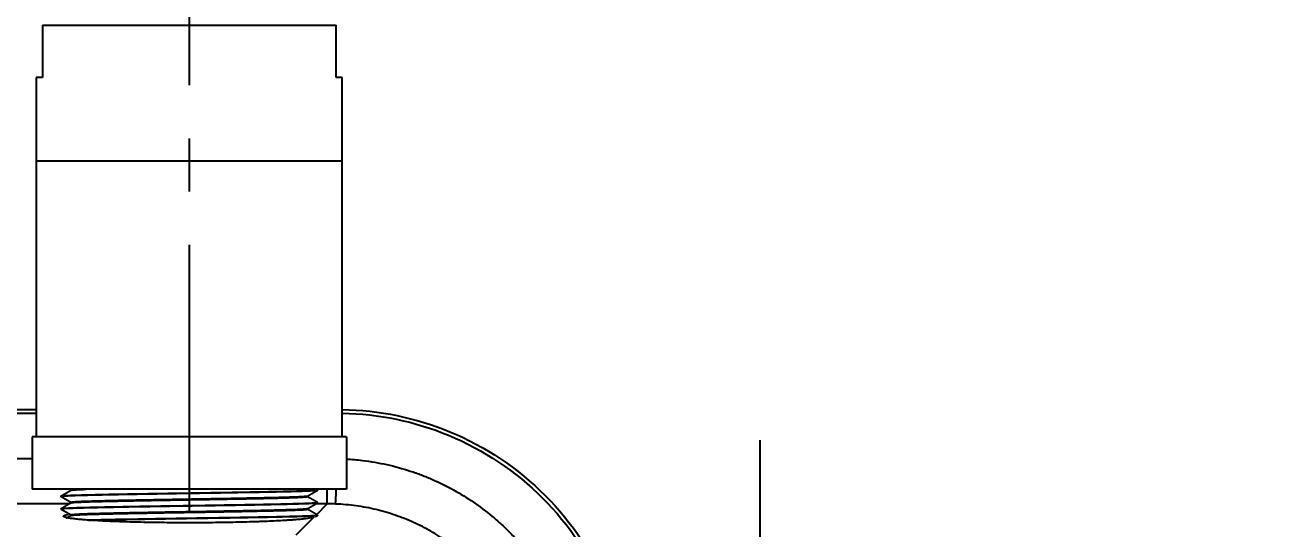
# Model space of a CAD drawing. Header units: millimetres. Extents: x 6110 to 6704, y -2661 to -1821.
# Drawn here: x 6320.48 to 6350.44, y -2154.27 to -2142.25 of the extents above; entities that cross this region are included whole.
import ezdxf

# ---------------------------------------------------------------- set-up
doc = ezdxf.new("R2010")
doc.units = ezdxf.units.MM
doc.header["$LTSCALE"] = 0.1
doc.linetypes.add('CENTERX2', pattern=[101.6, 63.5, -12.7, 12.7, -12.7])
doc.linetypes.add('HIDDEN2', pattern=[4.7625, 3.175, -1.5875])
doc.layers.add('1', color=4, linetype='HIDDEN2', lineweight=13)
doc.layers.add('DIM', color=3, linetype='Continuous', lineweight=9)
doc.layers.add('CENTER', color=1, linetype='CENTERX2')
doc.styles.get("Standard").update_dxf_attribs({"font": 'arial.ttf'})
doc.dimstyles.new('ISO-25', dxfattribs={"dimtxt": 2.5, "dimasz": 2.5, "dimexe": 1.25, "dimexo": 0.625, "dimtad": 1, "dimlfac": 5, "dimtxsty": 'Standard', "dimcen": 2.5, "dimadec": 0, "dimazin": 0, "dimtfac": 1, "dimtmove": 0, "dimatfit": 3, "dimfxl": 0, "dimarcsym": 0})

# ---------------------------------------------------------------- blocks, each defined once
blk = doc.blocks.new('*D85')
at = {"layer": 'Defpoints', "color": 0}
for p in [(6324.46, -2027.378), (6392.692, -2027.378), (6311.704, -2532.542)]:
    blk.add_point(p, dxfattribs=at)
at = {"layer": 'DIM', "color": 0, "lineweight": -2}
for p, q in [((6325.085, -2027.378), (6393.942, -2027.378)), ((6392.692, -2527.542), (6392.692, -2032.378)), ((6312.329, -2532.542), (6393.942, -2532.542))]:
    blk.add_line(p, q, dxfattribs=at)
at = {"layer": 'DIM', "color": 0}
for points in [[(6391.858, -2032.378), (6393.525, -2032.378), (6392.692, -2027.378)], [(6391.858, -2527.542), (6393.525, -2527.542), (6392.692, -2532.542)]]:
    blk.add_solid(points, dxfattribs=at)
at = {"layer": 'DIM', "color": 0, "insert": (6389.062, -2279.96), "char_height": 5, "attachment_point": 5, "rotation": 90}
blk.add_mtext('2020,7', dxfattribs=at)
blk = doc.blocks.new('*D93')
at = {"layer": 'Defpoints', "color": 0}
for p in [(6325.085, -2027.378), (6402.037, -2595.98), (6423.82, -2595.98)]:
    blk.add_point(p, dxfattribs=at)
at = {"layer": 'DIM', "color": 0, "lineweight": -2}
for p, q in [((6325.71, -2027.378), (6425.07, -2027.378)), ((6423.82, -2032.378), (6423.82, -2590.98)), ((6402.662, -2595.98), (6425.07, -2595.98))]:
    blk.add_line(p, q, dxfattribs=at)
at = {"layer": 'DIM', "color": 0}
for points in [[(6422.987, -2032.378), (6424.654, -2032.378), (6423.82, -2027.378)], [(6422.987, -2590.98), (6424.654, -2590.98), (6423.82, -2595.98)]]:
    blk.add_solid(points, dxfattribs=at)
at = {"layer": 'DIM', "color": 0, "insert": (6420.19, -2311.679), "char_height": 5, "attachment_point": 5, "rotation": 90}
blk.add_mtext('2274,4', dxfattribs=at)

msp = doc.modelspace()

# ---------------------------------------------------------------- hatches: boundary and pattern name
at = {"layer": 'DIM'}
h = msp.add_hatch(dxfattribs=at)
h.set_pattern_fill('ANSI31', color=2)
edge = h.paths.add_edge_path()
edge.add_line((6619.617, -2595.98), (6619.617, -1962.206))
edge.add_line((6634.617, -1966.11), (6619.617, -1966.11))
edge.add_line((6634.617, -2610.98), (6634.617, -1966.11))
edge.add_line((6634.617, -2610.98), (6184.457, -2610.98))
edge.add_line((6619.617, -2595.98), (6184.457, -2595.98))
edge.add_line((6184.457, -2610.98), (6184.457, -2595.98))

# ---------------------------------------------------------------- linework, layer by layer
at = {"layer": '1', "color": 7, "linetype": 'Continuous', "lineweight": -3}
for p, q in [((6320.9, -2142.252), (6327.9, -2142.252)), ((6320.9, -2142.252), (6320.9, -2143.502)), ((6327.9, -2143.502), (6327.9, -2142.252)), ((6320.75, -2143.502), (6320.75, -2145.502)), ((6320.9, -2143.502), (6320.75, -2143.502)), ((6328.05, -2143.502), (6327.9, -2143.502)), ((6328.05, -2145.502), (6328.05, -2143.502)), ((6320.75, -2145.502), (6320.75, -2152.077)), ((6328.05, -2145.502), (6320.75, -2145.502)), ((6328.05, -2145.502), (6320.75, -2145.502)), ((6328.05, -2152.077), (6328.05, -2145.502)), ((6316.7, -2151.512), (6320.75, -2151.512)), ((6316.701, -2151.424), (6320.75, -2151.424)), ((6324.4, -2152.077), (6320.65, -2152.077)), ((6320.65, -2152.077), (6320.65, -2153.327)), ((6328.15, -2152.077), (6324.4, -2152.077)), ((6324.4, -2152.077), (6324.4, -2153.327)), ((6328.15, -2152.077), (6328.15, -2153.327)), ((6316.7, -2152.595), (6320.65, -2152.595)), ((6324.4, -2153.327), (6320.65, -2153.327)), ((6321.587, -2153.343), (6321.587, -2153.351)), ((6328.15, -2153.327), (6324.4, -2153.327)), ((6327.462, -2153.349), (6327.462, -2153.346)), ((6327.693, -2153.677), (6327.693, -2153.327)), ((6321.542, -2153.677), (6316.7, -2153.677)), ((6321.337, -2153.496), (6321.337, -2153.499)), ((6321.587, -2153.643), (6321.587, -2153.651)), ((6327.212, -2153.501), (6327.212, -2153.494)), ((6327.693, -2153.677), (6327.415, -2153.677)), ((6327.439, -2153.931), (6327.693, -2153.677)), ((6327.462, -2153.649), (6327.462, -2153.646)), ((6321.337, -2153.796), (6321.337, -2153.799)), ((6321.587, -2153.943), (6321.587, -2153.951)), ((6326.951, -2154.418), (6327.382, -2153.988)), ((6327.212, -2153.801), (6327.212, -2153.794)), ((6327.462, -2153.949), (6327.462, -2153.946))]:
    msp.add_line(p, q, dxfattribs=at)
msp.add_ellipse((6327.937, -2152.433), major_axis=(-0.049, -1.249), ratio=0.005213, start_param=0.054362, end_param=0.772948, dxfattribs=at)
for points, knots in [([(6328.05, -2151.425), (6328.929, -2151.439), (6329.805, -2151.62), (6331.464, -2152.307), (6332.241, -2152.825), (6333.537, -2154.122), (6334.056, -2154.899), (6334.489, -2155.944), (6334.562, -2156.146), (6334.625, -2156.35)], [0, 0, 0, 0, 0.30035, 0.30035, 0.613542, 0.613542, 0.926733, 0.926733, 1, 1, 1, 1]), ([(6328.05, -2151.513), (6328.918, -2151.528), (6329.782, -2151.706), (6331.42, -2152.384), (6332.187, -2152.897), (6333.466, -2154.176), (6333.979, -2154.943), (6334.405, -2155.974), (6334.477, -2156.173), (6334.539, -2156.375)], [0, 0, 0, 0, 0.300317, 0.300317, 0.613637, 0.613637, 0.926957, 0.926957, 1, 1, 1, 1]), ([(6328.151, -2152.606), (6328.279, -2152.613), (6328.604, -2152.642), (6329.115, -2152.73), (6329.488, -2152.832), (6329.762, -2152.922), (6329.852, -2152.953), (6329.985, -2153.004), (6330.029, -2153.021), (6330.116, -2153.057), (6330.16, -2153.076), (6330.375, -2153.17), (6330.712, -2153.337), (6331.186, -2153.631), (6331.48, -2153.853), (6331.69, -2154.027), (6331.793, -2154.117), (6331.909, -2154.224), (6331.966, -2154.279), (6331.994, -2154.307), (6332.008, -2154.321), (6332.015, -2154.328), (6332.018, -2154.331), (6332.02, -2154.333), (6332.021, -2154.334), (6332.021, -2154.334), (6332.021, -2154.334), (6332.021, -2154.334), (6332.022, -2154.334), (6332.022, -2154.334), (6332.063, -2154.375), (6332.103, -2154.417), (6332.181, -2154.5), (6332.219, -2154.541), (6332.33, -2154.666), (6332.4, -2154.75), (6332.533, -2154.916), (6332.595, -2154.999), (6332.682, -2155.122), (6332.711, -2155.162), (6332.765, -2155.243), (6332.792, -2155.283), (6332.92, -2155.483), (6333.009, -2155.638), (6333.125, -2155.861), (6333.161, -2155.934), (6333.212, -2156.041), (6333.236, -2156.094), (6333.263, -2156.154), (6333.276, -2156.184), (6333.282, -2156.199), (6333.285, -2156.206), (6333.287, -2156.21), (6333.288, -2156.212), (6333.288, -2156.213), (6333.288, -2156.213), (6333.288, -2156.214), (6333.288, -2156.214), (6333.288, -2156.214), (6333.288, -2156.214), (6333.311, -2156.267), (6333.335, -2156.326), (6333.384, -2156.451), (6333.409, -2156.518), (6333.444, -2156.618), (6333.454, -2156.647), (6333.463, -2156.676)], [0, 0, 0, 0, 0.050113, 0.128019, 0.205925, 0.205925, 0.244878, 0.244878, 0.264354, 0.264354, 0.283831, 0.283831, 0.361736, 0.439642, 0.517548, 0.517548, 0.556501, 0.575978, 0.585716, 0.590585, 0.59302, 0.594237, 0.594845, 0.59515, 0.595302, 0.595378, 0.595416, 0.595435, 0.595435, 0.595454, 0.595454, 0.614931, 0.614931, 0.634407, 0.634407, 0.67336, 0.67336, 0.712313, 0.712313, 0.731789, 0.731789, 0.751266, 0.751266, 0.829172, 0.829172, 0.868125, 0.868125, 0.887601, 0.897339, 0.902209, 0.904643, 0.90586, 0.906469, 0.906773, 0.906926, 0.907002, 0.90704, 0.907059, 0.907059, 0.907078, 0.907078, 0.946031, 0.946031, 0.984984, 0.984984, 1, 1, 1, 1]), ([(6327.462, -2153.35), (6327.462, -2153.35), (6327.461, -2153.35), (6327.458, -2153.352), (6327.455, -2153.352), (6327.448, -2153.354), (6327.445, -2153.354), (6327.44, -2153.355), (6327.437, -2153.355), (6327.435, -2153.355), (6327.419, -2153.357), (6327.4, -2153.359), (6327.353, -2153.362), (6327.324, -2153.363), (6327.258, -2153.367), (6327.22, -2153.368), (6327.166, -2153.37), (6327.155, -2153.371), (6327.138, -2153.371), (6327.132, -2153.371), (6327.121, -2153.372), (6327.091, -2153.373), (6327.06, -2153.374), (6326.983, -2153.376), (6326.871, -2153.379), (6326.744, -2153.382), (6326.642, -2153.385), (6326.607, -2153.386), (6326.562, -2153.387), (6326.553, -2153.387), (6326.535, -2153.387), (6326.526, -2153.387), (6326.498, -2153.388), (6326.48, -2153.388), (6326.386, -2153.39), (6326.307, -2153.392), (6326.145, -2153.395), (6326.062, -2153.396), (6325.888, -2153.4), (6325.799, -2153.401), (6325.683, -2153.403), (6325.66, -2153.404), (6325.614, -2153.405), (6325.543, -2153.406), (6325.472, -2153.407), (6325.329, -2153.409), (6325.233, -2153.411), (6325.037, -2153.414), (6324.938, -2153.415), (6324.787, -2153.418), (6324.736, -2153.419), (6324.635, -2153.42), (6324.584, -2153.421), (6324.432, -2153.423), (6324.331, -2153.425), (6324.129, -2153.428), (6324.029, -2153.43), (6323.879, -2153.432), (6323.829, -2153.433), (6323.755, -2153.434), (6323.717, -2153.435), (6323.68, -2153.435), (6323.655, -2153.436), (6323.643, -2153.436), (6323.532, -2153.438), (6323.435, -2153.439), (6323.245, -2153.442), (6323.153, -2153.444), (6322.971, -2153.447), (6322.882, -2153.449), (6322.774, -2153.451), (6322.752, -2153.451), (6322.72, -2153.452), (6322.71, -2153.452), (6322.688, -2153.452), (6322.636, -2153.453), (6322.584, -2153.454), (6322.463, -2153.457), (6322.386, -2153.458), (6322.239, -2153.461), (6322.168, -2153.463), (6322.068, -2153.465), (6322.035, -2153.466), (6321.995, -2153.467), (6321.988, -2153.467), (6321.972, -2153.468), (6321.964, -2153.468), (6321.941, -2153.468), (6321.926, -2153.469), (6321.852, -2153.471), (6321.797, -2153.472), (6321.696, -2153.476), (6321.65, -2153.477), (6321.567, -2153.48), (6321.53, -2153.482), (6321.489, -2153.484), (6321.481, -2153.484), (6321.466, -2153.485), (6321.445, -2153.486), (6321.426, -2153.487), (6321.392, -2153.49), (6321.374, -2153.491), (6321.349, -2153.494), (6321.341, -2153.496), (6321.337, -2153.498), (6321.337, -2153.499), (6321.338, -2153.5)], [0, 0, 0, 0, 0.00807, 0.00807, 0.023837, 0.023837, 0.03172, 0.035662, 0.035662, 0.039604, 0.039604, 0.071138, 0.071138, 0.102672, 0.102672, 0.134205, 0.134205, 0.142089, 0.142089, 0.146031, 0.146031, 0.149972, 0.165739, 0.165739, 0.197273, 0.228807, 0.228807, 0.244574, 0.244574, 0.248516, 0.248516, 0.252457, 0.252457, 0.260341, 0.260341, 0.291875, 0.291875, 0.323409, 0.323409, 0.354942, 0.354942, 0.362826, 0.362826, 0.370709, 0.386476, 0.386476, 0.41801, 0.41801, 0.449544, 0.449544, 0.465311, 0.465311, 0.481078, 0.481078, 0.512612, 0.512612, 0.544145, 0.544145, 0.559912, 0.559912, 0.567796, 0.571738, 0.571738, 0.575679, 0.575679, 0.607213, 0.607213, 0.638747, 0.638747, 0.670281, 0.670281, 0.678164, 0.678164, 0.682106, 0.682106, 0.686048, 0.701815, 0.701815, 0.733349, 0.733349, 0.764882, 0.764882, 0.780649, 0.780649, 0.784591, 0.784591, 0.788533, 0.788533, 0.796416, 0.796416, 0.82795, 0.82795, 0.859484, 0.859484, 0.891018, 0.891018, 0.898901, 0.898901, 0.906785, 0.922552, 0.922552, 0.954086, 0.954086, 0.985619, 0.985619, 1, 1, 1, 1]), ([(6321.338, -2153.495), (6321.339, -2153.494), (6321.339, -2153.494), (6321.342, -2153.493), (6321.345, -2153.492), (6321.351, -2153.491), (6321.353, -2153.491), (6321.355, -2153.49), (6321.36, -2153.49), (6321.365, -2153.489), (6321.383, -2153.487), (6321.404, -2153.486), (6321.454, -2153.482), (6321.484, -2153.481), (6321.537, -2153.478), (6321.556, -2153.477), (6321.587, -2153.476), (6321.603, -2153.476), (6321.619, -2153.475), (6321.63, -2153.475), (6321.636, -2153.474), (6321.687, -2153.473), (6321.737, -2153.471), (6321.846, -2153.468), (6321.905, -2153.466), (6322.032, -2153.463), (6322.099, -2153.461), (6322.18, -2153.459), (6322.19, -2153.459), (6322.208, -2153.459), (6322.217, -2153.458), (6322.245, -2153.458), (6322.301, -2153.457), (6322.359, -2153.455), (6322.478, -2153.453), (6322.56, -2153.451), (6322.73, -2153.448), (6322.818, -2153.447), (6322.955, -2153.444), (6323.002, -2153.443), (6323.096, -2153.442), (6323.144, -2153.441), (6323.288, -2153.438), (6323.386, -2153.437), (6323.584, -2153.434), (6323.685, -2153.432), (6323.838, -2153.429), (6323.89, -2153.429), (6323.967, -2153.427), (6323.993, -2153.427), (6324.033, -2153.426), (6324.046, -2153.426), (6324.072, -2153.426), (6324.085, -2153.426), (6324.202, -2153.424), (6324.307, -2153.422), (6324.515, -2153.419), (6324.619, -2153.417), (6324.825, -2153.414), (6324.929, -2153.412), (6325.045, -2153.411), (6325.057, -2153.41), (6325.083, -2153.41), (6325.122, -2153.409), (6325.211, -2153.408), (6325.286, -2153.407), (6325.435, -2153.404), (6325.532, -2153.402), (6325.722, -2153.399), (6325.815, -2153.398), (6325.929, -2153.396), (6325.963, -2153.395), (6325.997, -2153.394), (6326.02, -2153.394), (6326.031, -2153.394), (6326.086, -2153.393), (6326.13, -2153.392), (6326.258, -2153.39), (6326.339, -2153.388), (6326.496, -2153.385), (6326.57, -2153.383), (6326.677, -2153.381), (6326.712, -2153.38), (6326.754, -2153.379), (6326.762, -2153.379), (6326.779, -2153.378), (6326.787, -2153.378), (6326.812, -2153.377), (6326.828, -2153.377), (6326.907, -2153.375), (6326.965, -2153.373), (6327.073, -2153.37), (6327.122, -2153.368), (6327.212, -2153.365), (6327.252, -2153.363), (6327.322, -2153.36), (6327.352, -2153.359), (6327.401, -2153.355), (6327.42, -2153.354), (6327.448, -2153.35), (6327.457, -2153.349), (6327.462, -2153.347), (6327.462, -2153.346), (6327.462, -2153.346), (6327.462, -2153.346), (6327.462, -2153.345), (6327.462, -2153.345), (6327.461, -2153.344), (6327.46, -2153.344)], [0, 0, 0, 0, 0.0057, 0.0057, 0.021892, 0.021892, 0.02594, 0.02594, 0.029988, 0.038084, 0.038084, 0.070467, 0.070467, 0.102851, 0.102851, 0.119042, 0.119042, 0.127138, 0.131186, 0.131186, 0.135234, 0.135234, 0.167617, 0.167617, 0.200001, 0.200001, 0.232384, 0.232384, 0.236432, 0.236432, 0.24048, 0.24048, 0.248576, 0.264768, 0.264768, 0.297151, 0.297151, 0.329535, 0.329535, 0.345726, 0.345726, 0.361918, 0.361918, 0.394301, 0.394301, 0.426685, 0.426685, 0.442877, 0.442877, 0.450973, 0.450973, 0.45502, 0.45502, 0.459068, 0.459068, 0.491452, 0.491452, 0.523835, 0.523835, 0.556219, 0.556219, 0.560267, 0.560267, 0.564315, 0.57241, 0.588602, 0.588602, 0.620986, 0.620986, 0.653369, 0.653369, 0.661465, 0.665513, 0.665513, 0.669561, 0.669561, 0.685752, 0.685752, 0.718136, 0.718136, 0.750519, 0.750519, 0.766711, 0.766711, 0.770759, 0.770759, 0.774807, 0.774807, 0.782903, 0.782903, 0.815286, 0.815286, 0.84767, 0.84767, 0.880053, 0.880053, 0.912436, 0.912436, 0.94482, 0.94482, 0.977203, 0.977203, 0.985299, 0.985299, 0.989347, 0.989347, 0.993395, 1, 1, 1, 1]), ([(6321.741, -2153.327), (6321.733, -2153.328), (6321.725, -2153.328), (6321.689, -2153.33), (6321.665, -2153.332), (6321.627, -2153.335), (6321.611, -2153.337), (6321.6, -2153.339), (6321.598, -2153.339), (6321.597, -2153.339), (6321.594, -2153.34), (6321.593, -2153.34), (6321.589, -2153.342), (6321.588, -2153.342), (6321.587, -2153.343), (6321.587, -2153.344), (6321.588, -2153.344)], [0, 0, 0, 0, 0.078705, 0.078705, 0.368061, 0.368061, 0.657416, 0.693585, 0.693585, 0.729754, 0.729754, 0.802093, 0.802093, 0.946771, 0.946771, 1, 1, 1, 1]), ([(6321.588, -2153.35), (6321.589, -2153.349), (6321.592, -2153.348), (6321.599, -2153.347), (6321.606, -2153.346), (6321.617, -2153.344), (6321.623, -2153.344), (6321.626, -2153.343), (6321.628, -2153.343), (6321.647, -2153.341), (6321.668, -2153.34), (6321.72, -2153.336), (6321.75, -2153.335), (6321.819, -2153.332), (6321.858, -2153.33), (6321.912, -2153.328), (6321.922, -2153.328), (6321.933, -2153.327)], [0, 0, 0, 0, 0.106414, 0.106414, 0.211989, 0.264777, 0.29117, 0.29117, 0.317564, 0.317564, 0.528714, 0.528714, 0.739864, 0.739864, 0.951013, 0.951013, 1, 1, 1, 1]), ([(6327.461, -2153.65), (6327.459, -2153.652), (6327.453, -2153.653), (6327.435, -2153.656), (6327.419, -2153.657), (6327.388, -2153.659), (6327.376, -2153.66), (6327.357, -2153.661), (6327.35, -2153.662), (6327.336, -2153.663), (6327.329, -2153.663), (6327.291, -2153.665), (6327.256, -2153.667), (6327.177, -2153.67), (6327.132, -2153.671), (6327.059, -2153.674), (6327.034, -2153.674), (6326.994, -2153.676), (6326.973, -2153.676), (6326.952, -2153.677), (6326.938, -2153.677), (6326.931, -2153.677), (6326.866, -2153.679), (6326.804, -2153.681), (6326.674, -2153.684), (6326.605, -2153.686), (6326.46, -2153.689), (6326.384, -2153.69), (6326.285, -2153.692), (6326.264, -2153.693), (6326.234, -2153.693), (6326.224, -2153.693), (6326.203, -2153.694), (6326.151, -2153.695), (6326.099, -2153.696), (6325.971, -2153.698), (6325.883, -2153.7), (6325.704, -2153.703), (6325.612, -2153.705), (6325.47, -2153.707), (6325.423, -2153.708), (6325.362, -2153.709), (6325.35, -2153.709), (6325.326, -2153.709), (6325.314, -2153.709), (6325.277, -2153.71), (6325.253, -2153.71), (6325.13, -2153.712), (6325.031, -2153.714), (6324.833, -2153.717), (6324.733, -2153.719), (6324.531, -2153.722), (6324.43, -2153.724), (6324.302, -2153.725), (6324.277, -2153.726), (6324.226, -2153.727), (6324.15, -2153.728), (6324.074, -2153.729), (6323.923, -2153.731), (6323.824, -2153.733), (6323.627, -2153.736), (6323.53, -2153.738), (6323.385, -2153.74), (6323.337, -2153.741), (6323.266, -2153.742), (6323.242, -2153.742), (6323.195, -2153.743), (6323.172, -2153.744), (6323.056, -2153.746), (6322.966, -2153.747), (6322.791, -2153.75), (6322.706, -2153.752), (6322.583, -2153.754), (6322.542, -2153.755), (6322.482, -2153.756), (6322.452, -2153.757), (6322.423, -2153.757), (6322.404, -2153.758), (6322.394, -2153.758), (6322.308, -2153.76), (6322.235, -2153.761), (6322.096, -2153.765), (6322.031, -2153.766), (6321.908, -2153.769), (6321.851, -2153.771), (6321.784, -2153.773), (6321.771, -2153.773), (6321.751, -2153.774), (6321.745, -2153.774), (6321.732, -2153.774), (6321.701, -2153.775), (6321.672, -2153.776), (6321.605, -2153.779), (6321.565, -2153.78), (6321.495, -2153.784), (6321.464, -2153.785), (6321.425, -2153.787), (6321.414, -2153.788), (6321.401, -2153.789), (6321.398, -2153.789), (6321.393, -2153.79), (6321.391, -2153.79), (6321.384, -2153.791), (6321.379, -2153.791), (6321.359, -2153.793), (6321.349, -2153.795), (6321.339, -2153.797), (6321.337, -2153.798), (6321.337, -2153.799)], [0, 0, 0, 0, 0.02449, 0.02449, 0.056378, 0.056378, 0.072322, 0.072322, 0.080294, 0.080294, 0.088266, 0.088266, 0.120154, 0.120154, 0.152041, 0.152041, 0.167985, 0.167985, 0.175957, 0.179943, 0.179943, 0.183929, 0.183929, 0.215817, 0.215817, 0.247705, 0.247705, 0.279593, 0.279593, 0.287565, 0.287565, 0.291551, 0.291551, 0.295536, 0.31148, 0.31148, 0.343368, 0.343368, 0.375256, 0.375256, 0.3912, 0.3912, 0.395186, 0.395186, 0.399172, 0.399172, 0.407144, 0.407144, 0.439032, 0.439032, 0.470919, 0.470919, 0.502807, 0.502807, 0.510779, 0.510779, 0.518751, 0.534695, 0.534695, 0.566583, 0.566583, 0.598471, 0.598471, 0.614415, 0.614415, 0.622386, 0.622386, 0.630358, 0.630358, 0.662246, 0.662246, 0.694134, 0.694134, 0.710078, 0.710078, 0.71805, 0.722036, 0.722036, 0.726022, 0.726022, 0.75791, 0.75791, 0.789797, 0.789797, 0.821685, 0.821685, 0.829657, 0.829657, 0.833643, 0.833643, 0.837629, 0.853573, 0.853573, 0.885461, 0.885461, 0.917349, 0.917349, 0.933293, 0.933293, 0.937279, 0.937279, 0.941265, 0.941265, 0.949236, 0.949236, 0.981124, 0.981124, 1, 1, 1, 1]), ([(6321.338, -2153.794), (6321.34, -2153.793), (6321.343, -2153.792), (6321.358, -2153.79), (6321.372, -2153.788), (6321.411, -2153.785), (6321.435, -2153.783), (6321.469, -2153.782), (6321.473, -2153.781), (6321.481, -2153.781), (6321.485, -2153.781), (6321.497, -2153.78), (6321.522, -2153.779), (6321.551, -2153.778), (6321.61, -2153.775), (6321.655, -2153.774), (6321.754, -2153.77), (6321.808, -2153.769), (6321.896, -2153.766), (6321.926, -2153.766), (6321.974, -2153.764), (6321.99, -2153.764), (6322.023, -2153.763), (6322.04, -2153.763), (6322.124, -2153.761), (6322.195, -2153.759), (6322.344, -2153.756), (6322.422, -2153.754), (6322.545, -2153.752), (6322.587, -2153.751), (6322.651, -2153.75), (6322.673, -2153.749), (6322.706, -2153.749), (6322.717, -2153.748), (6322.739, -2153.748), (6322.75, -2153.748), (6322.85, -2153.746), (6322.941, -2153.744), (6323.127, -2153.741), (6323.222, -2153.739), (6323.417, -2153.736), (6323.516, -2153.735), (6323.643, -2153.733), (6323.669, -2153.732), (6323.72, -2153.731), (6323.797, -2153.73), (6323.874, -2153.729), (6324.028, -2153.726), (6324.132, -2153.725), (6324.339, -2153.721), (6324.444, -2153.72), (6324.574, -2153.718), (6324.614, -2153.717), (6324.653, -2153.717), (6324.679, -2153.716), (6324.692, -2153.716), (6324.758, -2153.715), (6324.81, -2153.714), (6324.965, -2153.712), (6325.169, -2153.709), (6325.367, -2153.705), (6325.514, -2153.703), (6325.562, -2153.702), (6325.623, -2153.701), (6325.635, -2153.701), (6325.659, -2153.7), (6325.671, -2153.7), (6325.707, -2153.7), (6325.73, -2153.699), (6325.848, -2153.697), (6325.939, -2153.696), (6326.115, -2153.692), (6326.2, -2153.691), (6326.365, -2153.687), (6326.444, -2153.686), (6326.558, -2153.683), (6326.595, -2153.682), (6326.666, -2153.681), (6326.701, -2153.68), (6326.802, -2153.678), (6326.865, -2153.676), (6326.983, -2153.673), (6327.038, -2153.671), (6327.1, -2153.669), (6327.113, -2153.669), (6327.131, -2153.668), (6327.137, -2153.668), (6327.148, -2153.667), (6327.177, -2153.666), (6327.204, -2153.665), (6327.265, -2153.663), (6327.335, -2153.66), (6327.385, -2153.657), (6327.416, -2153.654), (6327.424, -2153.653), (6327.435, -2153.652), (6327.439, -2153.652), (6327.445, -2153.651), (6327.448, -2153.65), (6327.459, -2153.648), (6327.463, -2153.647), (6327.462, -2153.645), (6327.462, -2153.645), (6327.462, -2153.645)], [0, 0, 0, 0, 0.020093, 0.020093, 0.052713, 0.052713, 0.085333, 0.085333, 0.089411, 0.089411, 0.093488, 0.093488, 0.101643, 0.117953, 0.117953, 0.150573, 0.150573, 0.183193, 0.183193, 0.199503, 0.199503, 0.207658, 0.207658, 0.215813, 0.215813, 0.248434, 0.248434, 0.281054, 0.281054, 0.297364, 0.297364, 0.305519, 0.305519, 0.309596, 0.309596, 0.313674, 0.313674, 0.346294, 0.346294, 0.378914, 0.378914, 0.411534, 0.411534, 0.419689, 0.419689, 0.427844, 0.444154, 0.444154, 0.476774, 0.476774, 0.509394, 0.509394, 0.517549, 0.521627, 0.521627, 0.525704, 0.525704, 0.542014, 0.542014, 0.574635, 0.607255, 0.607255, 0.623565, 0.623565, 0.627642, 0.627642, 0.63172, 0.63172, 0.639875, 0.639875, 0.672495, 0.672495, 0.705115, 0.705115, 0.737735, 0.737735, 0.754045, 0.754045, 0.770355, 0.770355, 0.802975, 0.802975, 0.835595, 0.835595, 0.84375, 0.84375, 0.847828, 0.847828, 0.851905, 0.868215, 0.868215, 0.900836, 0.933456, 0.933456, 0.949766, 0.949766, 0.957921, 0.957921, 0.966076, 0.966076, 0.998696, 0.998696, 1, 1, 1, 1]), ([(6327.212, -2153.494), (6327.211, -2153.495), (6327.208, -2153.496), (6327.2, -2153.498), (6327.194, -2153.499), (6327.186, -2153.5), (6327.183, -2153.5), (6327.181, -2153.5), (6327.176, -2153.501), (6327.172, -2153.501), (6327.151, -2153.503), (6327.129, -2153.505), (6327.078, -2153.508), (6327.047, -2153.51), (6326.977, -2153.513), (6326.938, -2153.515), (6326.888, -2153.516), (6326.883, -2153.517), (6326.872, -2153.517), (6326.855, -2153.518), (6326.837, -2153.518), (6326.801, -2153.519), (6326.776, -2153.52), (6326.698, -2153.523), (6326.643, -2153.524), (6326.524, -2153.527), (6326.461, -2153.529), (6326.378, -2153.531), (6326.361, -2153.531), (6326.327, -2153.532), (6326.309, -2153.533), (6326.256, -2153.534), (6326.221, -2153.535), (6326.111, -2153.537), (6325.96, -2153.54), (6325.798, -2153.543), (6325.673, -2153.546), (6325.63, -2153.547), (6325.566, -2153.548), (6325.544, -2153.548), (6325.501, -2153.549), (6325.479, -2153.55), (6325.369, -2153.552), (6325.279, -2153.553), (6325.099, -2153.556), (6325.008, -2153.558), (6324.822, -2153.561), (6324.729, -2153.563), (6324.622, -2153.565), (6324.61, -2153.565), (6324.587, -2153.565), (6324.551, -2153.566), (6324.515, -2153.566), (6324.444, -2153.568), (6324.397, -2153.568), (6324.256, -2153.571), (6324.162, -2153.572), (6323.975, -2153.575), (6323.882, -2153.577), (6323.767, -2153.579), (6323.732, -2153.58), (6323.698, -2153.58), (6323.675, -2153.581), (6323.663, -2153.581), (6323.606, -2153.582), (6323.56, -2153.583), (6323.426, -2153.585), (6323.338, -2153.587), (6323.166, -2153.59), (6323.083, -2153.592), (6322.96, -2153.594), (6322.899, -2153.595), (6322.84, -2153.596), (6322.81, -2153.597), (6322.8, -2153.597), (6322.781, -2153.598), (6322.771, -2153.598), (6322.684, -2153.6), (6322.61, -2153.601), (6322.469, -2153.604), (6322.402, -2153.606), (6322.274, -2153.609), (6322.213, -2153.611), (6322.142, -2153.613), (6322.128, -2153.613), (6322.1, -2153.614), (6322.086, -2153.614), (6322.046, -2153.616), (6322.021, -2153.616), (6321.947, -2153.619), (6321.903, -2153.62), (6321.822, -2153.624), (6321.785, -2153.625), (6321.737, -2153.628), (6321.722, -2153.628), (6321.695, -2153.63), (6321.682, -2153.631), (6321.648, -2153.633), (6321.63, -2153.635), (6321.603, -2153.638), (6321.594, -2153.64), (6321.588, -2153.642), (6321.587, -2153.643), (6321.588, -2153.644), (6321.588, -2153.644), (6321.588, -2153.644)], [0, 0, 0, 0, 0.019704, 0.019704, 0.035697, 0.039695, 0.039695, 0.043693, 0.043693, 0.05169, 0.05169, 0.083676, 0.083676, 0.115661, 0.115661, 0.147647, 0.147647, 0.151645, 0.151645, 0.155643, 0.16364, 0.16364, 0.179633, 0.179633, 0.211618, 0.211618, 0.243604, 0.243604, 0.2516, 0.2516, 0.259597, 0.259597, 0.27559, 0.27559, 0.307575, 0.339561, 0.339561, 0.355554, 0.355554, 0.36355, 0.36355, 0.371547, 0.371547, 0.403533, 0.403533, 0.435518, 0.435518, 0.467504, 0.467504, 0.471502, 0.471502, 0.4755, 0.483497, 0.483497, 0.49949, 0.49949, 0.531475, 0.531475, 0.563461, 0.563461, 0.571457, 0.575456, 0.575456, 0.579454, 0.579454, 0.595447, 0.595447, 0.627432, 0.627432, 0.659418, 0.659418, 0.675411, 0.683407, 0.683407, 0.687406, 0.687406, 0.691404, 0.691404, 0.72339, 0.72339, 0.755375, 0.755375, 0.787361, 0.787361, 0.795357, 0.795357, 0.803354, 0.803354, 0.819347, 0.819347, 0.851332, 0.851332, 0.883318, 0.883318, 0.899311, 0.899311, 0.915304, 0.915304, 0.947289, 0.947289, 0.979275, 0.979275, 0.995268, 0.995268, 1, 1, 1, 1]), ([(6321.588, -2153.65), (6321.589, -2153.65), (6321.589, -2153.65), (6321.589, -2153.649), (6321.59, -2153.649), (6321.591, -2153.649), (6321.592, -2153.649), (6321.595, -2153.648), (6321.599, -2153.647), (6321.614, -2153.644), (6321.644, -2153.641), (6321.693, -2153.638), (6321.736, -2153.636), (6321.756, -2153.635), (6321.777, -2153.634), (6321.786, -2153.633), (6321.79, -2153.633), (6321.804, -2153.632), (6321.813, -2153.632), (6321.86, -2153.63), (6321.902, -2153.628), (6321.995, -2153.625), (6322.045, -2153.624), (6322.153, -2153.62), (6322.211, -2153.619), (6322.336, -2153.616), (6322.402, -2153.614), (6322.539, -2153.611), (6322.611, -2153.609), (6322.76, -2153.606), (6322.837, -2153.604), (6322.938, -2153.602), (6322.958, -2153.602), (6322.989, -2153.601), (6323, -2153.601), (6323.02, -2153.601), (6323.031, -2153.601), (6323.083, -2153.6), (6323.125, -2153.599), (6323.252, -2153.596), (6323.339, -2153.595), (6323.515, -2153.592), (6323.605, -2153.59), (6323.743, -2153.588), (6323.8, -2153.587), (6323.859, -2153.586), (6323.882, -2153.585), (6323.894, -2153.585), (6323.929, -2153.584), (6323.952, -2153.584), (6324.07, -2153.582), (6324.164, -2153.58), (6324.352, -2153.577), (6324.446, -2153.575), (6324.634, -2153.572), (6324.728, -2153.571), (6324.834, -2153.569), (6324.846, -2153.569), (6324.869, -2153.568), (6324.904, -2153.568), (6324.939, -2153.567), (6325.009, -2153.566), (6325.055, -2153.565), (6325.192, -2153.563), (6325.282, -2153.561), (6325.458, -2153.558), (6325.545, -2153.556), (6325.652, -2153.554), (6325.673, -2153.554), (6325.715, -2153.553), (6325.736, -2153.553), (6325.799, -2153.551), (6325.84, -2153.551), (6325.96, -2153.548), (6326.115, -2153.545), (6326.259, -2153.542), (6326.362, -2153.539), (6326.396, -2153.539), (6326.445, -2153.537), (6326.461, -2153.537), (6326.493, -2153.536), (6326.509, -2153.536), (6326.587, -2153.534), (6326.645, -2153.532), (6326.754, -2153.529), (6326.804, -2153.527), (6326.896, -2153.524), (6326.939, -2153.523), (6326.982, -2153.521), (6326.986, -2153.52), (6326.996, -2153.52), (6327.009, -2153.519), (6327.022, -2153.519), (6327.047, -2153.518), (6327.063, -2153.517), (6327.106, -2153.515), (6327.131, -2153.513), (6327.17, -2153.51), (6327.185, -2153.508), (6327.198, -2153.506), (6327.201, -2153.506), (6327.204, -2153.505), (6327.206, -2153.504), (6327.207, -2153.504), (6327.21, -2153.503), (6327.212, -2153.502), (6327.212, -2153.501), (6327.212, -2153.501), (6327.212, -2153.501)], [0, 0, 0, 0, 0.001869, 0.001869, 0.005896, 0.005896, 0.009923, 0.009923, 0.026031, 0.026031, 0.058247, 0.090464, 0.090464, 0.106572, 0.110599, 0.110599, 0.114626, 0.114626, 0.12268, 0.12268, 0.154897, 0.154897, 0.187113, 0.187113, 0.219329, 0.219329, 0.251546, 0.251546, 0.283762, 0.283762, 0.315979, 0.315979, 0.324033, 0.324033, 0.32806, 0.32806, 0.332087, 0.332087, 0.348195, 0.348195, 0.380412, 0.380412, 0.412628, 0.412628, 0.428736, 0.432763, 0.432763, 0.43679, 0.43679, 0.444844, 0.444844, 0.477061, 0.477061, 0.509277, 0.509277, 0.541494, 0.541494, 0.545521, 0.545521, 0.549548, 0.557602, 0.557602, 0.57371, 0.57371, 0.605927, 0.605927, 0.638143, 0.638143, 0.646197, 0.646197, 0.654251, 0.654251, 0.670359, 0.670359, 0.702576, 0.734792, 0.734792, 0.7509, 0.7509, 0.758955, 0.758955, 0.767009, 0.767009, 0.799225, 0.799225, 0.831441, 0.831441, 0.863658, 0.863658, 0.867685, 0.867685, 0.871712, 0.879766, 0.879766, 0.895874, 0.895874, 0.928091, 0.928091, 0.960307, 0.960307, 0.968361, 0.972388, 0.972388, 0.976415, 0.976415, 0.992524, 0.992524, 1, 1, 1, 1]), ([(6332.421, -2157.061), (6332.42, -2157.056), (6332.418, -2157.051), (6332.365, -2156.897), (6332.307, -2156.751), (6332.179, -2156.468), (6332.109, -2156.33), (6331.958, -2156.065), (6331.877, -2155.936), (6331.705, -2155.69), (6331.614, -2155.572), (6331.472, -2155.402), (6331.424, -2155.347), (6331.349, -2155.266), (6331.312, -2155.226), (6331.268, -2155.18), (6331.245, -2155.157), (6331.236, -2155.148), (6331.229, -2155.141), (6331.226, -2155.138), (6331.12, -2155.033), (6331.013, -2154.934), (6330.787, -2154.745), (6330.668, -2154.654), (6330.422, -2154.483), (6330.294, -2154.403), (6330.029, -2154.252), (6329.892, -2154.182), (6329.609, -2154.055), (6329.463, -2153.997), (6329.165, -2153.895), (6329.012, -2153.85), (6328.7, -2153.776), (6328.541, -2153.746), (6328.218, -2153.701), (6328.054, -2153.687), (6327.889, -2153.68)], [0, 0, 0, 0, 0.002532, 0.002532, 0.07926, 0.07926, 0.155989, 0.155989, 0.232717, 0.232717, 0.309445, 0.309445, 0.347809, 0.347809, 0.366991, 0.376582, 0.381378, 0.383776, 0.383776, 0.386174, 0.386174, 0.462902, 0.462902, 0.53963, 0.53963, 0.616358, 0.616358, 0.693087, 0.693087, 0.769815, 0.769815, 0.846543, 0.846543, 0.923272, 0.923272, 1, 1, 1, 1]), ([(6327.382, -2153.988), (6327.372, -2153.993), (6327.357, -2153.998), (6327.318, -2154.007), (6327.294, -2154.012), (6327.258, -2154.018), (6327.25, -2154.02), (6327.235, -2154.022), (6327.227, -2154.023), (6327.202, -2154.027), (6327.184, -2154.029), (6327.128, -2154.036), (6327.086, -2154.041), (6326.995, -2154.049), (6326.946, -2154.054), (6326.866, -2154.06), (6326.838, -2154.062), (6326.795, -2154.065), (6326.78, -2154.066), (6326.75, -2154.068), (6326.735, -2154.069), (6326.658, -2154.074), (6326.593, -2154.078), (6326.457, -2154.085), (6326.386, -2154.088), (6326.239, -2154.095), (6326.162, -2154.098), (6326.061, -2154.101), (6326.041, -2154.102), (6326, -2154.103), (6325.98, -2154.104), (6325.918, -2154.106), (6325.876, -2154.107), (6325.748, -2154.111), (6325.662, -2154.113), (6325.485, -2154.117), (6325.395, -2154.119), (6325.257, -2154.121), (6325.211, -2154.122), (6325.141, -2154.123), (6325.117, -2154.123), (6325.07, -2154.124), (6325.047, -2154.124), (6324.928, -2154.125), (6324.736, -2154.127), (6324.543, -2154.128), (6324.421, -2154.128), (6324.397, -2154.128), (6324.348, -2154.128), (6324.276, -2154.128), (6324.203, -2154.127), (6324.059, -2154.127), (6323.869, -2154.125), (6323.682, -2154.123), (6323.542, -2154.121), (6323.496, -2154.12), (6323.438, -2154.119), (6323.427, -2154.119), (6323.404, -2154.119), (6323.392, -2154.118), (6323.358, -2154.118), (6323.335, -2154.117), (6323.223, -2154.115), (6323.135, -2154.113), (6322.963, -2154.109), (6322.88, -2154.106), (6322.717, -2154.101), (6322.638, -2154.098), (6322.552, -2154.094), (6322.542, -2154.094), (6322.523, -2154.093), (6322.514, -2154.093), (6322.486, -2154.091), (6322.43, -2154.089), (6322.376, -2154.087), (6322.271, -2154.081), (6322.138, -2154.074), (6322.018, -2154.066), (6321.934, -2154.06), (6321.907, -2154.058), (6321.874, -2154.055), (6321.867, -2154.055), (6321.854, -2154.054), (6321.848, -2154.053), (6321.829, -2154.051), (6321.816, -2154.05), (6321.756, -2154.045), (6321.712, -2154.04), (6321.632, -2154.031), (6321.596, -2154.027), (6321.533, -2154.017), (6321.506, -2154.012), (6321.481, -2154.007), (6321.478, -2154.006), (6321.472, -2154.005), (6321.47, -2154.004), (6321.462, -2154.002), (6321.448, -2153.999), (6321.436, -2153.995), (6321.416, -2153.987), (6321.398, -2153.977), (6321.399, -2153.967), (6321.407, -2153.96), (6321.41, -2153.957), (6321.416, -2153.954), (6321.418, -2153.953), (6321.42, -2153.952), (6321.422, -2153.952), (6321.426, -2153.95), (6321.43, -2153.948), (6321.448, -2153.942), (6321.467, -2153.937), (6321.5, -2153.93), (6321.511, -2153.928), (6321.522, -2153.926)], [0, 0, 0, 0, 0.02905, 0.02905, 0.058101, 0.058101, 0.065363, 0.065363, 0.072626, 0.072626, 0.087151, 0.087151, 0.116201, 0.116201, 0.145252, 0.145252, 0.159777, 0.159777, 0.167039, 0.167039, 0.174302, 0.174302, 0.203352, 0.203352, 0.232403, 0.232403, 0.261453, 0.261453, 0.268716, 0.268716, 0.275978, 0.275978, 0.290503, 0.290503, 0.319554, 0.319554, 0.348604, 0.348604, 0.363129, 0.363129, 0.370392, 0.370392, 0.377654, 0.377654, 0.406705, 0.435755, 0.435755, 0.443018, 0.443018, 0.45028, 0.464805, 0.464805, 0.493856, 0.522906, 0.522906, 0.537431, 0.537431, 0.541063, 0.541063, 0.544694, 0.544694, 0.551956, 0.551956, 0.581007, 0.581007, 0.610057, 0.610057, 0.639108, 0.639108, 0.642739, 0.642739, 0.64637, 0.64637, 0.653633, 0.668158, 0.668158, 0.697208, 0.726259, 0.726259, 0.740784, 0.740784, 0.744415, 0.744415, 0.748046, 0.748046, 0.755309, 0.755309, 0.784359, 0.784359, 0.81341, 0.81341, 0.84246, 0.84246, 0.846091, 0.846091, 0.849723, 0.849723, 0.856985, 0.87151, 0.87151, 0.900561, 0.929611, 0.929611, 0.944136, 0.944136, 0.947767, 0.947767, 0.951399, 0.951399, 0.958661, 0.958661, 0.987712, 0.987712, 1, 1, 1, 1]), ([(6327.211, -2153.795), (6327.211, -2153.795), (6327.211, -2153.795), (6327.207, -2153.797), (6327.198, -2153.798), (6327.172, -2153.801), (6327.155, -2153.803), (6327.127, -2153.805), (6327.121, -2153.805), (6327.108, -2153.806), (6327.102, -2153.807), (6327.081, -2153.808), (6327.067, -2153.809), (6327.019, -2153.811), (6326.983, -2153.813), (6326.903, -2153.816), (6326.859, -2153.817), (6326.786, -2153.82), (6326.754, -2153.821), (6326.721, -2153.822), (6326.707, -2153.822), (6326.7, -2153.822), (6326.68, -2153.823), (6326.666, -2153.824), (6326.595, -2153.826), (6326.534, -2153.827), (6326.407, -2153.83), (6326.34, -2153.832), (6326.199, -2153.835), (6326.126, -2153.837), (6326.039, -2153.839), (6326.029, -2153.839), (6326.01, -2153.839), (6325.98, -2153.84), (6325.951, -2153.84), (6325.891, -2153.842), (6325.851, -2153.842), (6325.729, -2153.845), (6325.645, -2153.846), (6325.474, -2153.85), (6325.386, -2153.851), (6325.274, -2153.853), (6325.24, -2153.854), (6325.206, -2153.854), (6325.183, -2153.855), (6325.172, -2153.855), (6325.114, -2153.856), (6325.068, -2153.857), (6324.93, -2153.859), (6324.745, -2153.862), (6324.557, -2153.866), (6324.416, -2153.868), (6324.368, -2153.869), (6324.297, -2153.87), (6324.273, -2153.87), (6324.226, -2153.871), (6324.202, -2153.872), (6324.084, -2153.874), (6323.99, -2153.875), (6323.805, -2153.878), (6323.714, -2153.88), (6323.533, -2153.883), (6323.443, -2153.885), (6323.333, -2153.887), (6323.311, -2153.887), (6323.267, -2153.888), (6323.246, -2153.889), (6323.181, -2153.89), (6323.139, -2153.89), (6323.013, -2153.893), (6322.932, -2153.894), (6322.775, -2153.898), (6322.699, -2153.899), (6322.607, -2153.901), (6322.58, -2153.902), (6322.553, -2153.902), (6322.535, -2153.903), (6322.526, -2153.903), (6322.482, -2153.904), (6322.448, -2153.905), (6322.347, -2153.907), (6322.221, -2153.91), (6322.109, -2153.914), (6322.031, -2153.916), (6321.993, -2153.917), (6321.957, -2153.918), (6321.94, -2153.919), (6321.934, -2153.919), (6321.923, -2153.92), (6321.917, -2153.92), (6321.867, -2153.922), (6321.828, -2153.923), (6321.757, -2153.927), (6321.726, -2153.928), (6321.674, -2153.931), (6321.649, -2153.933), (6321.63, -2153.935), (6321.626, -2153.935), (6321.624, -2153.935), (6321.619, -2153.936), (6321.615, -2153.937), (6321.606, -2153.938), (6321.601, -2153.939), (6321.591, -2153.941), (6321.588, -2153.942), (6321.587, -2153.943)], [0, 0, 0, 0, 0.001816, 0.001816, 0.034233, 0.034233, 0.06665, 0.06665, 0.074755, 0.074755, 0.082859, 0.082859, 0.099067, 0.099067, 0.131484, 0.131484, 0.163901, 0.163901, 0.18011, 0.184162, 0.184162, 0.188214, 0.188214, 0.196318, 0.196318, 0.228735, 0.228735, 0.261153, 0.261153, 0.29357, 0.29357, 0.297622, 0.297622, 0.301674, 0.309778, 0.309778, 0.325987, 0.325987, 0.358404, 0.358404, 0.390821, 0.390821, 0.398925, 0.402977, 0.402977, 0.407029, 0.407029, 0.423238, 0.423238, 0.455655, 0.488072, 0.488072, 0.50428, 0.50428, 0.512385, 0.512385, 0.520489, 0.520489, 0.552906, 0.552906, 0.585323, 0.585323, 0.61774, 0.61774, 0.625844, 0.625844, 0.633949, 0.633949, 0.650157, 0.650157, 0.682574, 0.682574, 0.714991, 0.714991, 0.723095, 0.727148, 0.727148, 0.7312, 0.7312, 0.747408, 0.747408, 0.779825, 0.812242, 0.812242, 0.828451, 0.836555, 0.836555, 0.840607, 0.840607, 0.844659, 0.844659, 0.877076, 0.877076, 0.909493, 0.909493, 0.94191, 0.945963, 0.945963, 0.950015, 0.950015, 0.958119, 0.958119, 0.974328, 0.974328, 1, 1, 1, 1]), ([(6321.59, -2153.949), (6321.594, -2153.948), (6321.603, -2153.946), (6321.63, -2153.943), (6321.648, -2153.941), (6321.674, -2153.939), (6321.677, -2153.939), (6321.683, -2153.939), (6321.692, -2153.938), (6321.702, -2153.938), (6321.723, -2153.936), (6321.737, -2153.936), (6321.785, -2153.933), (6321.822, -2153.932), (6321.903, -2153.928), (6321.948, -2153.927), (6322.009, -2153.925), (6322.022, -2153.924), (6322.047, -2153.924), (6322.061, -2153.923), (6322.101, -2153.922), (6322.128, -2153.921), (6322.214, -2153.919), (6322.275, -2153.917), (6322.403, -2153.914), (6322.47, -2153.912), (6322.576, -2153.91), (6322.613, -2153.909), (6322.668, -2153.908), (6322.687, -2153.908), (6322.725, -2153.907), (6322.744, -2153.906), (6322.841, -2153.904), (6322.921, -2153.903), (6323.084, -2153.9), (6323.168, -2153.898), (6323.34, -2153.895), (6323.428, -2153.893), (6323.53, -2153.891), (6323.541, -2153.891), (6323.564, -2153.891), (6323.598, -2153.89), (6323.632, -2153.889), (6323.701, -2153.888), (6323.747, -2153.888), (6323.885, -2153.885), (6323.977, -2153.884), (6324.164, -2153.88), (6324.258, -2153.879), (6324.377, -2153.877), (6324.412, -2153.876), (6324.448, -2153.875), (6324.472, -2153.875), (6324.484, -2153.875), (6324.543, -2153.874), (6324.591, -2153.873), (6324.732, -2153.871), (6324.919, -2153.867), (6325.102, -2153.864), (6325.238, -2153.862), (6325.305, -2153.861), (6325.372, -2153.859), (6325.406, -2153.859), (6325.417, -2153.859), (6325.439, -2153.858), (6325.45, -2153.858), (6325.549, -2153.856), (6325.635, -2153.855), (6325.801, -2153.851), (6325.882, -2153.85), (6326.039, -2153.847), (6326.115, -2153.845), (6326.206, -2153.843), (6326.225, -2153.843), (6326.261, -2153.842), (6326.278, -2153.841), (6326.331, -2153.84), (6326.365, -2153.839), (6326.465, -2153.837), (6326.527, -2153.835), (6326.646, -2153.832), (6326.701, -2153.831), (6326.766, -2153.829), (6326.779, -2153.828), (6326.804, -2153.827), (6326.816, -2153.827), (6326.852, -2153.826), (6326.875, -2153.825), (6326.94, -2153.822), (6326.98, -2153.821), (6327.049, -2153.818), (6327.079, -2153.816), (6327.118, -2153.814), (6327.136, -2153.813), (6327.151, -2153.811), (6327.158, -2153.811), (6327.16, -2153.811), (6327.165, -2153.81), (6327.167, -2153.81), (6327.186, -2153.808), (6327.197, -2153.806), (6327.21, -2153.804), (6327.213, -2153.802), (6327.212, -2153.801)], [0, 0, 0, 0, 0.031998, 0.031998, 0.064516, 0.064516, 0.068581, 0.068581, 0.072646, 0.080775, 0.080775, 0.097035, 0.097035, 0.129553, 0.129553, 0.162071, 0.162071, 0.170201, 0.170201, 0.17833, 0.17833, 0.194589, 0.194589, 0.227108, 0.227108, 0.259626, 0.259626, 0.275885, 0.275885, 0.284014, 0.284014, 0.292144, 0.292144, 0.324662, 0.324662, 0.357181, 0.357181, 0.389699, 0.389699, 0.393764, 0.393764, 0.397828, 0.405958, 0.405958, 0.422217, 0.422217, 0.454735, 0.454735, 0.487254, 0.487254, 0.495383, 0.499448, 0.499448, 0.503513, 0.503513, 0.519772, 0.519772, 0.55229, 0.584808, 0.584808, 0.601067, 0.609197, 0.609197, 0.613262, 0.613262, 0.617327, 0.617327, 0.649845, 0.649845, 0.682363, 0.682363, 0.714881, 0.714881, 0.723011, 0.723011, 0.73114, 0.73114, 0.7474, 0.7474, 0.779918, 0.779918, 0.812436, 0.812436, 0.820566, 0.820566, 0.828695, 0.828695, 0.844954, 0.844954, 0.877473, 0.877473, 0.909991, 0.909991, 0.92625, 0.93438, 0.93438, 0.938444, 0.938444, 0.942509, 0.942509, 0.975027, 0.975027, 1, 1, 1, 1]), ([(6321.995, -2154.064), (6322.044, -2154.063), (6322.094, -2154.061), (6322.218, -2154.058), (6322.292, -2154.057), (6322.391, -2154.055), (6322.411, -2154.054), (6322.451, -2154.054), (6322.512, -2154.052), (6322.574, -2154.051), (6322.702, -2154.049), (6322.789, -2154.047), (6322.969, -2154.044), (6323.062, -2154.042), (6323.182, -2154.04), (6323.218, -2154.039), (6323.267, -2154.039), (6323.292, -2154.038), (6323.353, -2154.037), (6323.402, -2154.036), (6323.551, -2154.034), (6323.752, -2154.031), (6323.958, -2154.028), (6324.113, -2154.025), (6324.165, -2154.024), (6324.231, -2154.023), (6324.244, -2154.023), (6324.27, -2154.023), (6324.283, -2154.022), (6324.323, -2154.022), (6324.349, -2154.021), (6324.48, -2154.019), (6324.585, -2154.018), (6324.792, -2154.015), (6324.894, -2154.013), (6325.099, -2154.01), (6325.2, -2154.008), (6325.326, -2154.006), (6325.351, -2154.006), (6325.401, -2154.005), (6325.475, -2154.003), (6325.548, -2154.002), (6325.692, -2154), (6325.785, -2153.998), (6325.967, -2153.995), (6326.056, -2153.993), (6326.164, -2153.991), (6326.185, -2153.991), (6326.217, -2153.99), (6326.228, -2153.99), (6326.249, -2153.99), (6326.301, -2153.989), (6326.352, -2153.988), (6326.471, -2153.985), (6326.546, -2153.983), (6326.689, -2153.98), (6326.757, -2153.979), (6326.853, -2153.976), (6326.884, -2153.975), (6326.929, -2153.974), (6326.944, -2153.974), (6326.973, -2153.973), (6326.987, -2153.973), (6327.056, -2153.971), (6327.107, -2153.969), (6327.198, -2153.966), (6327.239, -2153.964), (6327.292, -2153.962), (6327.309, -2153.961), (6327.332, -2153.96), (6327.344, -2153.959), (6327.354, -2153.958), (6327.361, -2153.958), (6327.364, -2153.958), (6327.394, -2153.956), (6327.414, -2153.954), (6327.445, -2153.951), (6327.455, -2153.949), (6327.461, -2153.947), (6327.463, -2153.946), (6327.462, -2153.945)], [0, 0, 0, 0, 0.031044, 0.031044, 0.072325, 0.072325, 0.082645, 0.082645, 0.092966, 0.113607, 0.113607, 0.154888, 0.154888, 0.196169, 0.196169, 0.20649, 0.21165, 0.21681, 0.21681, 0.237451, 0.237451, 0.278732, 0.320014, 0.320014, 0.340654, 0.340654, 0.345814, 0.345814, 0.350975, 0.350975, 0.361295, 0.361295, 0.402576, 0.402576, 0.443858, 0.443858, 0.485139, 0.485139, 0.49546, 0.49546, 0.50578, 0.526421, 0.526421, 0.567702, 0.567702, 0.608983, 0.608983, 0.619304, 0.619304, 0.624464, 0.624464, 0.629624, 0.650265, 0.650265, 0.691546, 0.691546, 0.732828, 0.732828, 0.753468, 0.753468, 0.763789, 0.763789, 0.774109, 0.774109, 0.81539, 0.81539, 0.856672, 0.856672, 0.877313, 0.877313, 0.887633, 0.892793, 0.892793, 0.897953, 0.897953, 0.939235, 0.939235, 0.980516, 0.980516, 1, 1, 1, 1]), ([(6327.462, -2153.949), (6327.462, -2153.949), (6327.462, -2153.95), (6327.461, -2153.95), (6327.461, -2153.951), (6327.46, -2153.951), (6327.459, -2153.951), (6327.457, -2153.952), (6327.456, -2153.952), (6327.446, -2153.954), (6327.434, -2153.956), (6327.399, -2153.959), (6327.377, -2153.96), (6327.322, -2153.964), (6327.29, -2153.965), (6327.244, -2153.967), (6327.234, -2153.968), (6327.215, -2153.968), (6327.184, -2153.97), (6327.151, -2153.971), (6327.082, -2153.973), (6327.032, -2153.975), (6326.923, -2153.978), (6326.865, -2153.979), (6326.77, -2153.982), (6326.738, -2153.982), (6326.687, -2153.984), (6326.67, -2153.984), (6326.636, -2153.985), (6326.618, -2153.985), (6326.53, -2153.987), (6326.456, -2153.989), (6326.302, -2153.992), (6326.222, -2153.993), (6326.097, -2153.996), (6326.055, -2153.997), (6325.99, -2153.998), (6325.957, -2153.998), (6325.924, -2153.999), (6325.902, -2153.999), (6325.891, -2154), (6325.79, -2154.001), (6325.699, -2154.003), (6325.513, -2154.006), (6325.419, -2154.008), (6325.226, -2154.011), (6325.128, -2154.012), (6325.004, -2154.014), (6324.979, -2154.015), (6324.941, -2154.015), (6324.929, -2154.016), (6324.904, -2154.016), (6324.841, -2154.017), (6324.778, -2154.018), (6324.627, -2154.02), (6324.526, -2154.022), (6324.324, -2154.025), (6324.223, -2154.027), (6324.072, -2154.029), (6324.021, -2154.03), (6323.958, -2154.031), (6323.946, -2154.031), (6323.921, -2154.031), (6323.908, -2154.032), (6323.87, -2154.032), (6323.845, -2154.033), (6323.72, -2154.035), (6323.622, -2154.036), (6323.428, -2154.039), (6323.333, -2154.041), (6323.146, -2154.044), (6323.055, -2154.046), (6322.942, -2154.048), (6322.919, -2154.048), (6322.875, -2154.049), (6322.809, -2154.05), (6322.745, -2154.051), (6322.618, -2154.053), (6322.537, -2154.055), (6322.381, -2154.058), (6322.306, -2154.06), (6322.199, -2154.062), (6322.163, -2154.063), (6322.112, -2154.064), (6322.095, -2154.065), (6322.07, -2154.065), (6322.061, -2154.065), (6322.053, -2154.066)], [0, 0, 0, 0, 0.010555, 0.010555, 0.015628, 0.015628, 0.020701, 0.020701, 0.030848, 0.030848, 0.071432, 0.071432, 0.112016, 0.112016, 0.1526, 0.1526, 0.162746, 0.162746, 0.172893, 0.193185, 0.193185, 0.233769, 0.233769, 0.274353, 0.274353, 0.294645, 0.294645, 0.304791, 0.304791, 0.314937, 0.314937, 0.355522, 0.355522, 0.396106, 0.396106, 0.416398, 0.416398, 0.426544, 0.431617, 0.431617, 0.43669, 0.43669, 0.477275, 0.477275, 0.517859, 0.517859, 0.558443, 0.558443, 0.568589, 0.568589, 0.573662, 0.573662, 0.578735, 0.599027, 0.599027, 0.639612, 0.639612, 0.680196, 0.680196, 0.700488, 0.700488, 0.705561, 0.705561, 0.710634, 0.710634, 0.72078, 0.72078, 0.761365, 0.761365, 0.801949, 0.801949, 0.842533, 0.842533, 0.852679, 0.852679, 0.862825, 0.883117, 0.883117, 0.923702, 0.923702, 0.964286, 0.964286, 0.984578, 0.984578, 0.994724, 0.994724, 1, 1, 1, 1])]:
    msp.add_open_spline(points, degree=3, knots=knots, dxfattribs=at)
for points, degree in [([(6321.59, -2153.349), (6321.463, -2153.423), (6321.336, -2153.496)], 2), ([(6321.559, -2153.327), (6321.573, -2153.336), (6321.587, -2153.344)], 2), ([(6327.21, -2153.495), (6327.337, -2153.422), (6327.464, -2153.349)], 2), ([(6327.462, -2153.345), (6327.447, -2153.336), (6327.432, -2153.327)], 2), ([(6321.336, -2153.499), (6321.462, -2153.571), (6321.587, -2153.644)], 2), ([(6321.59, -2153.649), (6321.463, -2153.722), (6321.336, -2153.796)], 2), ([(6327.209, -2153.796), (6327.336, -2153.723), (6327.463, -2153.65)], 2), ([(6327.464, -2153.646), (6327.338, -2153.573), (6327.212, -2153.501)], 2), ([(6327.889, -2153.68), (6327.824, -2153.678), (6327.758, -2153.677), (6327.693, -2153.677)], 3), ([(6321.338, -2153.8), (6321.463, -2153.872), (6321.587, -2153.944)], 2), ([(6321.592, -2153.948), (6321.53, -2153.984), (6321.468, -2154.019)], 2), ([(6327.462, -2153.945), (6327.337, -2153.873), (6327.212, -2153.801)], 2), ([(6327.412, -2153.979), (6327.437, -2153.964), (6327.462, -2153.95)], 2)]:
    msp.add_open_spline(points, degree=degree, dxfattribs=at)
at = {"layer": 'CENTER'}
for p, q in [((6324.4, -2025.574), (6324.4, -2161.041)), ((6338.009, -2152.155), (6338.009, -2433.108))]:
    msp.add_line(p, q, dxfattribs=at)

# ---------------------------------------------------------------- dimensions: what is measured, and where the dimension line sits
at = {"layer": 'DIM'}
for base, p1, p2, picture, middle in [((6392.692, -2027.378), (6311.704, -2532.542), (6324.46, -2027.378), '*D85', (6389.062, -2279.96)), ((6423.82, -2595.98), (6325.085, -2027.378), (6402.037, -2595.98), '*D93', (6420.19, -2311.679))]:
    dim = msp.add_linear_dim(base=base, p1=p1, p2=p2, angle=90, dimstyle='ISO-25', override={"dimtxt": 5, "dimasz": 5, "dimdec": 1, "dimlfac": 4, "dimadec": 1, "dimtdec": 1, "dimfxl": 1.25, "dimtfill": 1}, dxfattribs=at)
    dim.commit()
    dim.dimension.update_dxf_attribs({"geometry": picture, "text_midpoint": middle})

doc.saveas('drawing.dxf')
